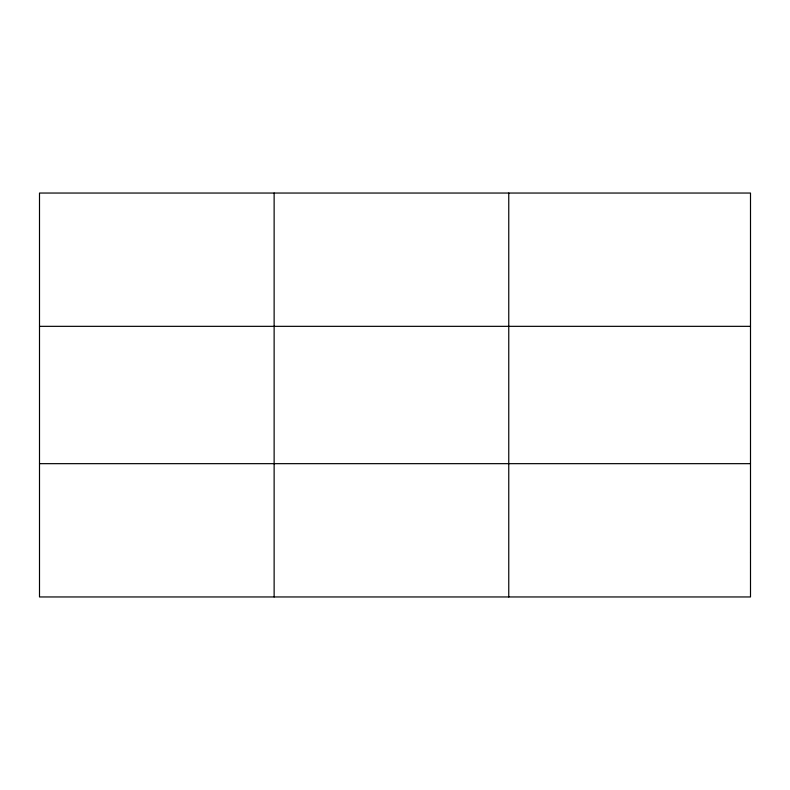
<?xml version="1.0" encoding="UTF-8"?>
<svg xmlns="http://www.w3.org/2000/svg" width="790" height="790" viewBox="0 0 790 790"><rect width="100%" height="100%" fill="white"/><g stroke="black" fill="none" stroke-linecap="round" stroke-linejoin="round"><path stroke-width="1.19" d="M274.13 193.046L274.13 596.954M508.76 193.046L508.76 596.954M39.5 326.339L750.5 326.339M39.5 463.661L750.5 463.661M750.5 552.526L750.5 596.954L39.5 596.954L39.5 193.046L750.5 193.046L750.5 552.526"/></g></svg>
